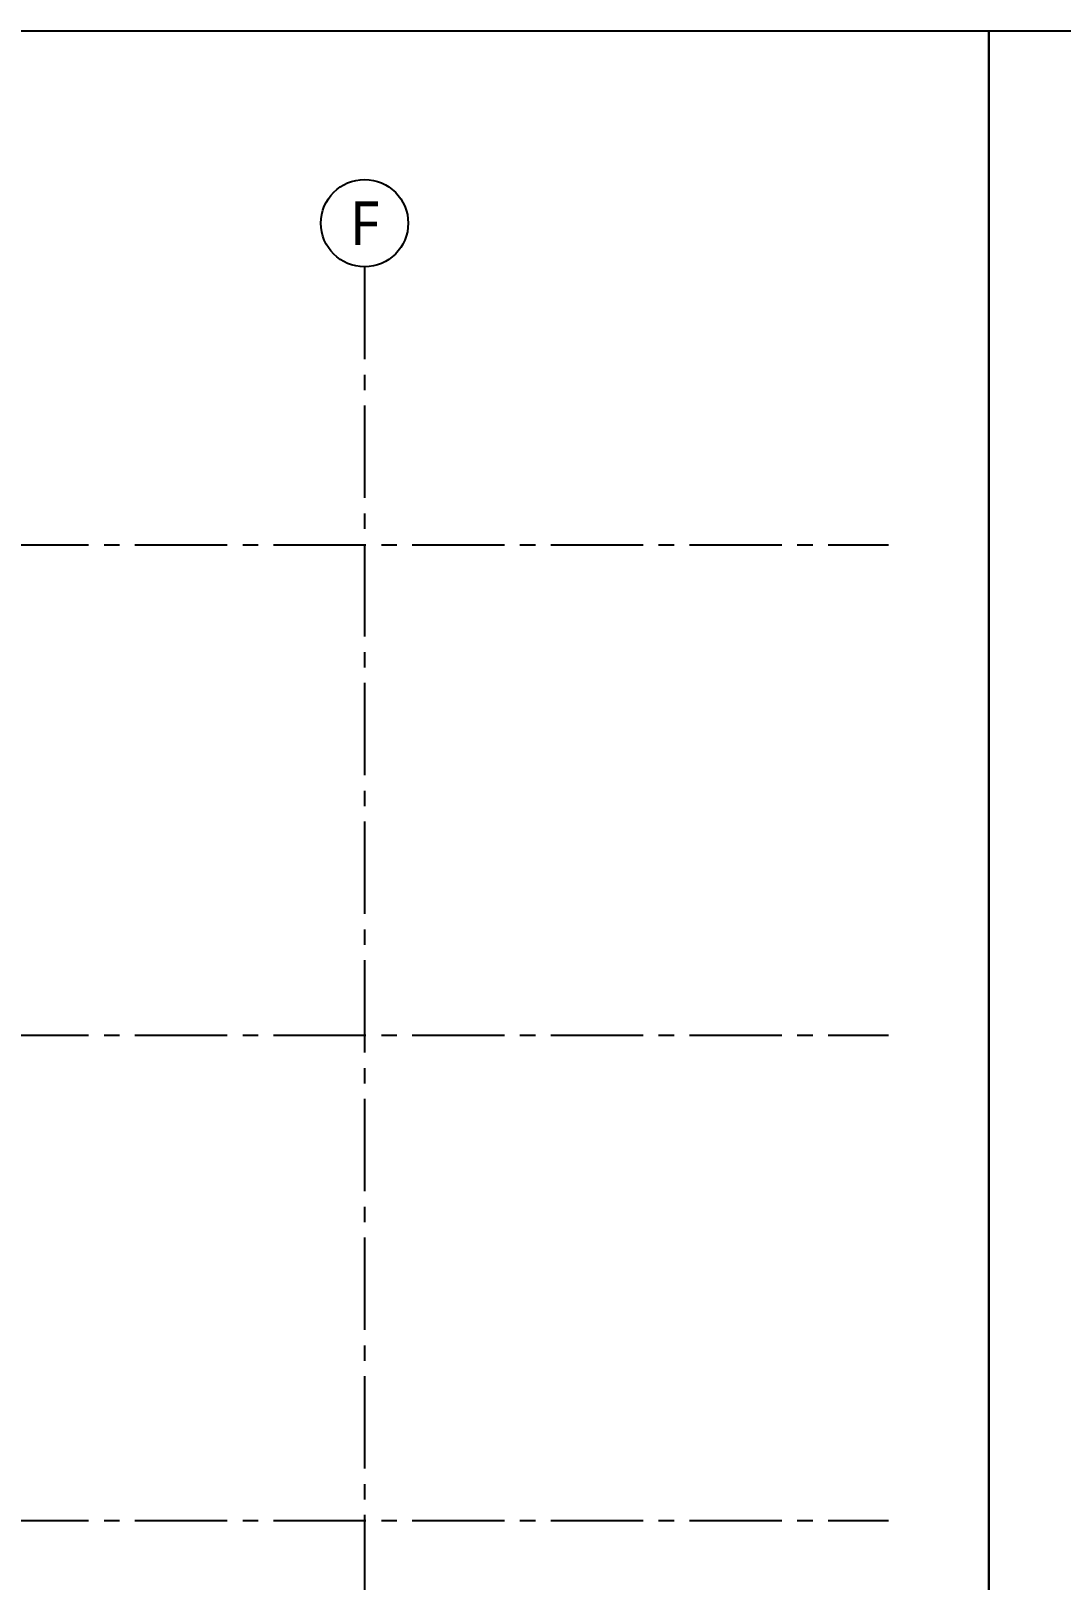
# Model space of a CAD drawing. Header units: millimetres. Extents: x -2409243 to -2334937, y -643723 to -441957.
# Drawn here: x -2381960 to -2371347, y -531808 to -515837 of the extents above; entities that cross this region are included whole.
import ezdxf
from ezdxf.enums import TextEntityAlignment as Align

# ---------------------------------------------------------------- set-up
doc = ezdxf.new("R2010")
doc.units = ezdxf.units.MM
doc.header["$MEASUREMENT"] = 0
doc.linetypes.add('CENTER2', pattern=[28.575, 19.05, -3.175, 3.175, -3.175])
for name, color, linetype in [('A-Anno-Grid Lines', 154, 'Continuous'), ('A-Wall Patt', 8, 'Continuous'), ('Anno_Labels', 7, 'Continuous')]:
    doc.layers.add(name, color=color, linetype=linetype)
doc.layers.add('I-Furniture', color=7, linetype='Continuous', lineweight=25, true_color=0xd17000)
doc.styles.get("Standard").update_dxf_attribs({"font": 'trebuc.ttf'})

# ---------------------------------------------------------------- blocks, each defined once
blk = doc.blocks.new('Grid Head')
blk.add_circle((0, 0), 3)
at = {"layer": 'Anno_Labels'}
blk.add_attdef('GRID_NAME', text='', height=3, dxfattribs=at).set_placement((0, 0), align=Align.MIDDLE_CENTER)
blk = doc.blocks.new('Grid Residences')
at = {"layer": 'A-Anno-Grid Lines', "linetype": 'CENTER2', "ltscale": 50}
for p, q in [((-97, 2923), (-97, -27704)), ((4903, 2923), (4903, -27704)), ((9953, 2923), (9953, -27704)), ((12818, -22304), (-37818, -22304))]:
    blk.add_line(p, q, dxfattribs=at)
ref = blk.add_blockref('Grid Head', (13268, -22304), dxfattribs=dict(xscale=150, yscale=150, zscale=150, rotation=270))
ref.add_attrib('GRID_NAME', 'F', dxfattribs={"height": 450, "rotation": 270}).set_placement((13268, -22304), align=Align.MIDDLE_CENTER)

msp = doc.modelspace()

# ---------------------------------------------------------------- linework, layer by layer
at = {"layer": 'A-Wall Patt'}
msp.add_line((-2372090.2, -571588.7), (-2372090.2, -515837.4), dxfattribs=at)
msp.add_lwpolyline([(-2409243.5, -515837.4), (-2334936.9, -515837.4), (-2334936.9, -571588.7), (-2409243.5, -571588.7)], close=True, dxfattribs=at)
msp.add_lwpolyline([(-2409243.5, -515837.4), (-2334936.9, -515837.4), (-2334936.9, -571588.7), (-2409243.5, -571588.7)], close=True, dxfattribs=at)
at = {"layer": 'I-Furniture', "color": 6}
msp.add_lwpolyline([(-2372090.2, -515837.4), (-2372090.2, -571588.7), (-2409243.5, -571588.7), (-2409243.5, -515837.4)], close=True, dxfattribs=at)

# ---------------------------------------------------------------- block references
at = {"layer": 'A-Anno-Grid Lines', "rotation": 90}
msp.add_blockref('Grid Residences', (-2400827.4, -531085.6), dxfattribs=at)

doc.saveas('drawing.dxf')
